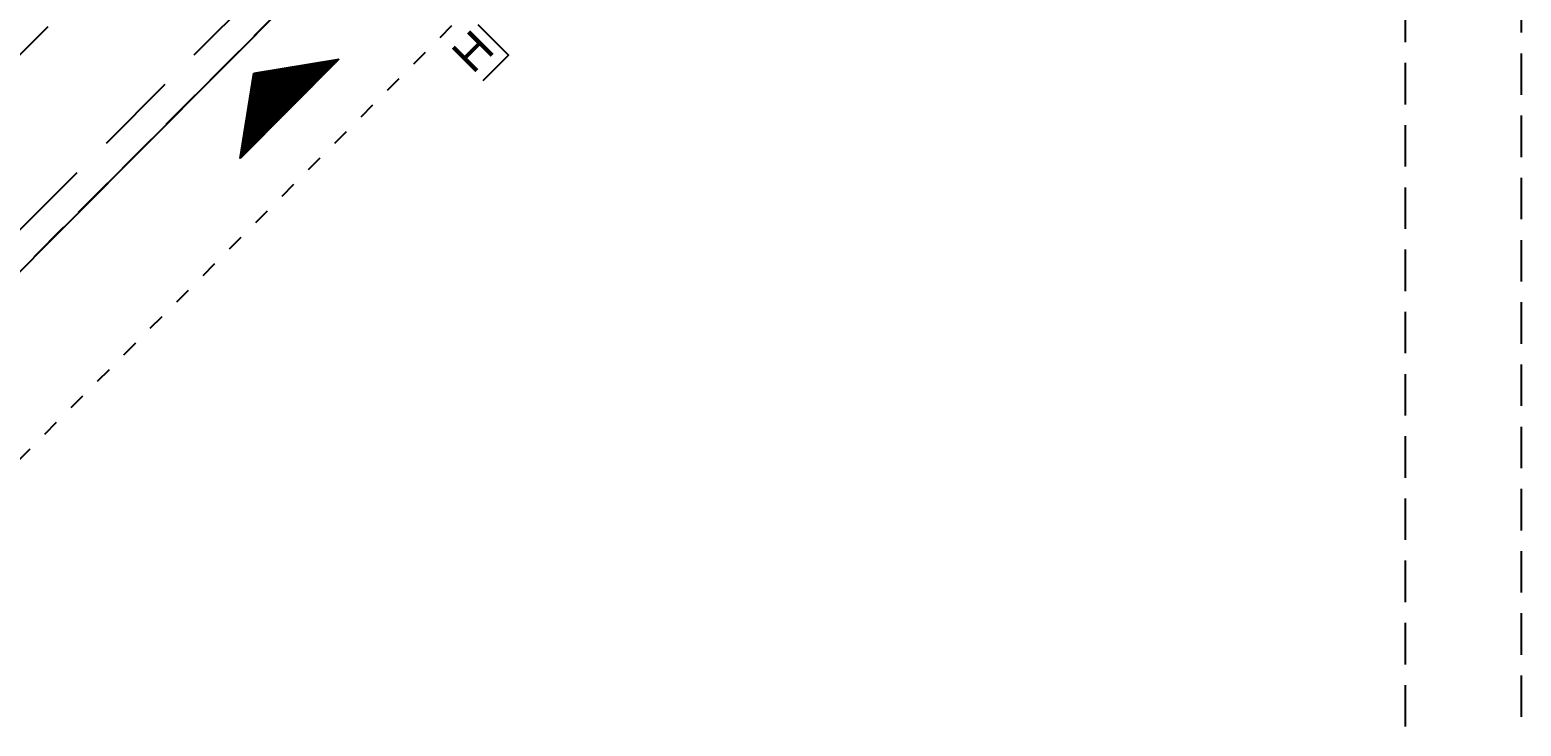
# Model space of a CAD drawing. Header units: millimetres. Extents: x 5896 to 6381, y 4295 to 4378.
# Drawn here: x 6186.59 to 6195.57, y 4302.4 to 4306.6 of the extents above; entities that cross this region are included whole.
import ezdxf

# ---------------------------------------------------------------- set-up
doc = ezdxf.new("R2010")
doc.units = ezdxf.units.MM
for name, pattern in [('DOT2', [0.125, 0, -0.125]), ('NASCOSTA', [0.375, 0.25, -0.125]), ('PHANTOM2', [1.25, 0.625, -0.125, 0.125, -0.125, 0.125, -0.125]), ('TRATTEGGIATA', [0.75, 0.5, -0.25])]:
    doc.linetypes.add(name, pattern=pattern)
for name, color, linetype in [('A-GLAZING', 2, 'Continuous'), ('Piani', 6, 'Continuous'), ('proiezioni', 2, 'NASCOSTA'), ('R-PROIEZIONI', 2, 'NASCOSTA')]:
    doc.layers.add(name, color=color, linetype=linetype)
doc.layers.add('R-BORDER', color=7, linetype='PHANTOM2', true_color=0xdb0000, plot=False)
doc.layers.add('Sections', color=92, linetype='Continuous', true_color=0x00bd00)
doc.styles.add('cart-inver', font='Arial.ttf')

# ---------------------------------------------------------------- blocks, each defined once
blk = doc.blocks.new('11')
at = {"layer": 'Sections', "linetype": 'DOT2', "elevation": -1.121764e-10}
blk.add_lwpolyline([(6053.521414774624, 4453.345844450742), (6060.70957025915, 4453.345844450742), (6075.031100543601, 4467.721966821614)], dxfattribs=at)
at = {"layer": 'Sections'}
blk.add_lwpolyline([(6068.87594634553, 4461.394054575303), (6069.06166964459, 4461.209036544473), (6068.906684636299, 4461.053460750504)], dxfattribs=at)
at = {"layer": 'Sections', "insert": (6068.703392752071, 4461.23149077158), "char_height": 0.2, "width": 0.2173912817061694, "attachment_point": 1, "rotation": 45.10899471156082, "style": 'cart-inver'}
blk.add_mtext('H', dxfattribs=at)
blk = doc.blocks.new('111')
at = {"layer": 'A-GLAZING', "color": 253, "linetype": 'TRATTEGGIATA'}
blk.add_line((6064.4872871056, 4406.340471364456), (6068.967742127271, 4410.838005386127), dxfattribs=at)
at = {"layer": 'Piani', "color": 253}
for p, q in [((6067.476334751412, 4408.43938745267), (6066.880213433546, 4407.840993786397)), ((6066.962523287047, 4408.355122129865), (6067.476334751412, 4408.43938745267)), ((6067.162563153286, 4408.387928762398), (6067.163063475974, 4408.124922021844)), ((6067.167745545858, 4408.388778677227), (6067.168237604991, 4408.130115874068)), ((6067.172927938428, 4408.389628592055), (6067.173411734008, 4408.135309726291)), ((6067.178110330999, 4408.390478506884), (6067.178585863025, 4408.140503578514)), ((6067.18329272357, 4408.391328421713), (6067.183759992042, 4408.145697430738)), ((6067.188475116141, 4408.392178336542), (6067.188934121058, 4408.15089128296)), ((6067.193657508712, 4408.393028251372), (6067.194108250075, 4408.156085135184)), ((6067.198839901283, 4408.393878166201), (6067.199282379092, 4408.161278987407)), ((6067.204022293853, 4408.39472808103), (6067.204456508109, 4408.166472839631)), ((6067.209204686425, 4408.395577995859), (6067.209630637126, 4408.171666691854)), ((6067.214387078995, 4408.396427910688), (6067.214804766142, 4408.176860544077)), ((6067.219569471567, 4408.397277825517), (6067.219978895159, 4408.1820543963)), ((6067.224751864137, 4408.398127740345), (6067.225153024176, 4408.187248248523)), ((6067.229934256708, 4408.398977655175), (6067.230327153193, 4408.192442100747)), ((6067.235116649279, 4408.399827570004), (6067.23550128221, 4408.19763595297)), ((6067.24029904185, 4408.400677484833), (6067.240675411226, 4408.202829805194)), ((6067.245481434421, 4408.401527399662), (6067.245849540243, 4408.208023657417)), ((6067.250663826992, 4408.402377314491), (6067.25102366926, 4408.21321750964)), ((6067.255846219563, 4408.40322722932), (6067.256197798277, 4408.218411361863)), ((6067.261028612133, 4408.404077144149), (6067.261371927293, 4408.223605214087)), ((6067.266211004704, 4408.404927058979), (6067.26654605631, 4408.22879906631)), ((6067.271393397275, 4408.405776973807), (6067.271720185327, 4408.233992918533)), ((6067.276575789846, 4408.406626888636), (6067.276894314344, 4408.239186770757)), ((6067.281758182417, 4408.407476803465), (6067.282068443361, 4408.244380622979)), ((6067.286940574988, 4408.408326718294), (6067.287242572377, 4408.249574475203)), ((6067.292122967559, 4408.409176633123), (6067.292416701394, 4408.254768327426)), ((6067.297305360131, 4408.410026547952), (6067.297590830412, 4408.25996217965)), ((6067.302487752701, 4408.410876462782), (6067.302764959429, 4408.265156031873)), ((6067.307670145273, 4408.411726377611), (6067.307939088446, 4408.270349884097)), ((6067.312852537843, 4408.41257629244), (6067.313113217462, 4408.275543736319)), ((6067.318034930415, 4408.413426207268), (6067.318287346479, 4408.280737588543)), ((6067.323217322985, 4408.414276122097), (6067.323461475496, 4408.285931440766)), ((6067.328399715557, 4408.415126036926), (6067.328635604513, 4408.291125292989)), ((6067.333582108127, 4408.415975951755), (6067.33380973353, 4408.296319145213)), ((6067.338764500698, 4408.416825866585), (6067.338983862546, 4408.301512997436)), ((6067.343946893269, 4408.417675781414), (6067.344157991563, 4408.306706849659)), ((6067.34912928584, 4408.418525696243), (6067.34933212058, 4408.311900701882)), ((6067.354311678411, 4408.419375611072), (6067.354506249597, 4408.317094554106)), ((6067.359494070982, 4408.420225525901), (6067.359680378613, 4408.322288406329)), ((6067.364676463552, 4408.42107544073), (6067.36485450763, 4408.327482258553)), ((6067.369858856124, 4408.421925355558), (6067.370028636647, 4408.332676110776)), ((6067.375041248694, 4408.422775270388), (6067.375202765664, 4408.337869962998)), ((6067.380223641266, 4408.423625185217), (6067.380376894681, 4408.343063815222)), ((6067.385406033836, 4408.424475100046), (6067.385551023697, 4408.348257667445)), ((6067.390588426408, 4408.425325014875), (6067.390725152714, 4408.353451519669)), ((6067.395770818978, 4408.426174929704), (6067.395899281731, 4408.358645371892)), ((6067.400953211549, 4408.427024844533), (6067.401073410748, 4408.363839224116)), ((6067.40613560412, 4408.427874759362), (6067.406247539765, 4408.369033076338)), ((6067.411317996691, 4408.428724674191), (6067.411421668781, 4408.374226928562)), ((6067.416500389262, 4408.42957458902), (6067.416595797798, 4408.379420780785)), ((6067.421682781833, 4408.430424503849), (6067.421769926815, 4408.384614633009)), ((6067.426865174403, 4408.431274418678), (6067.426944055832, 4408.389808485232)), ((6067.432047566975, 4408.432124333507), (6067.432118184848, 4408.395002337455)), ((6067.437229959546, 4408.432974248336), (6067.437292313866, 4408.400196189678)), ((6067.442412352118, 4408.433824163165), (6067.442466442883, 4408.405390041901)), ((6067.447594744688, 4408.434674077995), (6067.4476405719, 4408.410583894125)), ((6067.45277713726, 4408.435523992824), (6067.452814700917, 4408.415777746348)), ((6067.45795952983, 4408.436373907653), (6067.457988829933, 4408.420971598572)), ((6067.463141922401, 4408.437223822481), (6067.46316295895, 4408.426165450795)), ((6067.468324314972, 4408.43807373731), (6067.468337087967, 4408.431359303017)), ((6067.473506707543, 4408.438923652139), (6067.473511216984, 4408.436553155241)), ((6066.880213433546, 4407.840993786397), (6066.962523287047, 4408.355122129865)), ((6066.955350417447, 4408.310318556429), (6066.956098315301, 4407.917167932913)), ((6066.960473551853, 4408.342318960919), (6066.961272444318, 4407.922361785137)), ((6066.96563223559, 4408.355631998894), (6066.966446573335, 4407.92755563736)), ((6066.970814628161, 4408.356481913723), (6066.971620702351, 4407.932749489583)), ((6066.975997020731, 4408.357331828553), (6066.976794831368, 4407.937943341806)), ((6066.981179413302, 4408.358181743381), (6066.981968960385, 4407.943137194029)), ((6066.986361805873, 4408.35903165821), (6066.987143089402, 4407.948331046253)), ((6066.991544198444, 4408.359881573039), (6066.992317218418, 4407.953524898476)), ((6066.996726591016, 4408.360731487868), (6066.997491347436, 4407.9587187507)), ((6067.001908983587, 4408.361581402697), (6067.002665476453, 4407.963912602922)), ((6067.007091376158, 4408.362431317526), (6067.00783960547, 4407.969106455146)), ((6067.012273768729, 4408.363281232356), (6067.013013734487, 4407.974300307369)), ((6067.017456161299, 4408.364131147185), (6067.018187863503, 4407.979494159593)), ((6067.022638553871, 4408.364981062014), (6067.02336199252, 4407.984688011816)), ((6067.027820946441, 4408.365830976843), (6067.028536121536, 4407.989881864039)), ((6067.033003339013, 4408.366680891671), (6067.033710250554, 4407.995075716262)), ((6067.038185731583, 4408.3675308065), (6067.038884379571, 4408.000269568485)), ((6067.043368124154, 4408.368380721329), (6067.044058508587, 4408.005463420709)), ((6067.048550516725, 4408.369230636159), (6067.049232637604, 4408.010657272932)), ((6067.053732909296, 4408.370080550989), (6067.054406766621, 4408.015851125157)), ((6067.058915301867, 4408.370930465817), (6067.059580895638, 4408.021044977379)), ((6067.064097694438, 4408.371780380646), (6067.064755024654, 4408.026238829602)), ((6067.069280087009, 4408.372630295475), (6067.069929153671, 4408.031432681825)), ((6067.07446247958, 4408.373480210304), (6067.075103282688, 4408.036626534049)), ((6067.07964487215, 4408.374330125132), (6067.080277411705, 4408.041820386272)), ((6067.084827264722, 4408.375180039962), (6067.085451540722, 4408.047014238495)), ((6067.090009657292, 4408.376029954791), (6067.090625669738, 4408.052208090719)), ((6067.095192049864, 4408.37687986962), (6067.095799798755, 4408.057401942941)), ((6067.100374442434, 4408.377729784449), (6067.100973927772, 4408.062595795165)), ((6067.105556835005, 4408.378579699278), (6067.106148056789, 4408.067789647388)), ((6067.110739227576, 4408.379429614107), (6067.111322185806, 4408.072983499612)), ((6067.115921620147, 4408.380279528936), (6067.116496314822, 4408.078177351835)), ((6067.121104012718, 4408.381129443766), (6067.121670443839, 4408.083371204058)), ((6067.126286405289, 4408.381979358594), (6067.126844572856, 4408.088565056281)), ((6067.13146879786, 4408.382829273423), (6067.132018701873, 4408.093758908504)), ((6067.136651190431, 4408.383679188252), (6067.13719283089, 4408.098952760728)), ((6067.141833583001, 4408.384529103081), (6067.142366959906, 4408.104146612951)), ((6067.147015975574, 4408.38537901791), (6067.147541088924, 4408.109340465175)), ((6067.152198368144, 4408.386228932739), (6067.152715217941, 4408.114534317398)), ((6067.157380760716, 4408.387078847569), (6067.157889346958, 4408.119728169621)), ((6066.939981014228, 4408.214317342956), (6066.940575928251, 4407.901586376243)), ((6066.945104148635, 4408.246317747446), (6066.945750057267, 4407.906780228466)), ((6066.95022728304, 4408.278318151937), (6066.950924186284, 4407.91197408069)), ((6066.924611611009, 4408.118316129482), (6066.9250535412, 4407.886004819574)), ((6066.929734745416, 4408.150316533974), (6066.930227670216, 4407.891198671797)), ((6066.934857879822, 4408.182316938464), (6066.935401799234, 4407.89639252402)), ((6066.914365342196, 4408.054315320501), (6066.914705283167, 4407.875617115127)), ((6066.919488476603, 4408.086315724992), (6066.919879412183, 4407.880810967351)), ((6066.898995938977, 4407.958314107027), (6066.899182896116, 4407.860035558457)), ((6066.904119073384, 4407.990314511519), (6066.904357025133, 4407.865229410681)), ((6066.90924220779, 4408.022314916009), (6066.90953115415, 4407.870423262903)), ((6066.883626535759, 4407.862312893554), (6066.883660509066, 4407.844454001787)), ((6066.888749670165, 4407.894313298046), (6066.888834638083, 4407.84964785401)), ((6066.893872804571, 4407.926313702536), (6066.894008767099, 4407.854841706234))]:
    blk.add_line(p, q, dxfattribs=at)
at = {"layer": 'proiezioni', "color": 253}
for p, q in [((6059.819419825363, 4401.406851172114), (6073.895865873409, 4415.536955072635)), ((6063.959734885776, 4406.866020250432), (6068.440189908143, 4411.363554270865))]:
    blk.add_line(p, q, dxfattribs=at)
at = {"layer": 'R-BORDER', "color": 253, "ltscale": 10000}
blk.add_line((6059.814126621689, 4401.401537793256), (6069.900677806283, 4411.526537793263), dxfattribs=at)
at = {"layer": 'R-PROIEZIONI', "color": 253}
for p, q in [((6074.601159075107, 4421.97499455978), (6074.601159075107, 4401.401537793246)), ((6073.901159075166, 4415.542268453407), (6073.901159075166, 4401.401537793246))]:
    blk.add_line(p, q, dxfattribs=at)

msp = doc.modelspace()

# ---------------------------------------------------------------- block references
msp.add_blockref('111', (120.9732810623, -102.014752927349))
at = {"layer": 'Sections'}
msp.add_blockref('11', (120.4101001073768, -154.759059584836), dxfattribs=at)

doc.saveas('drawing.dxf')
